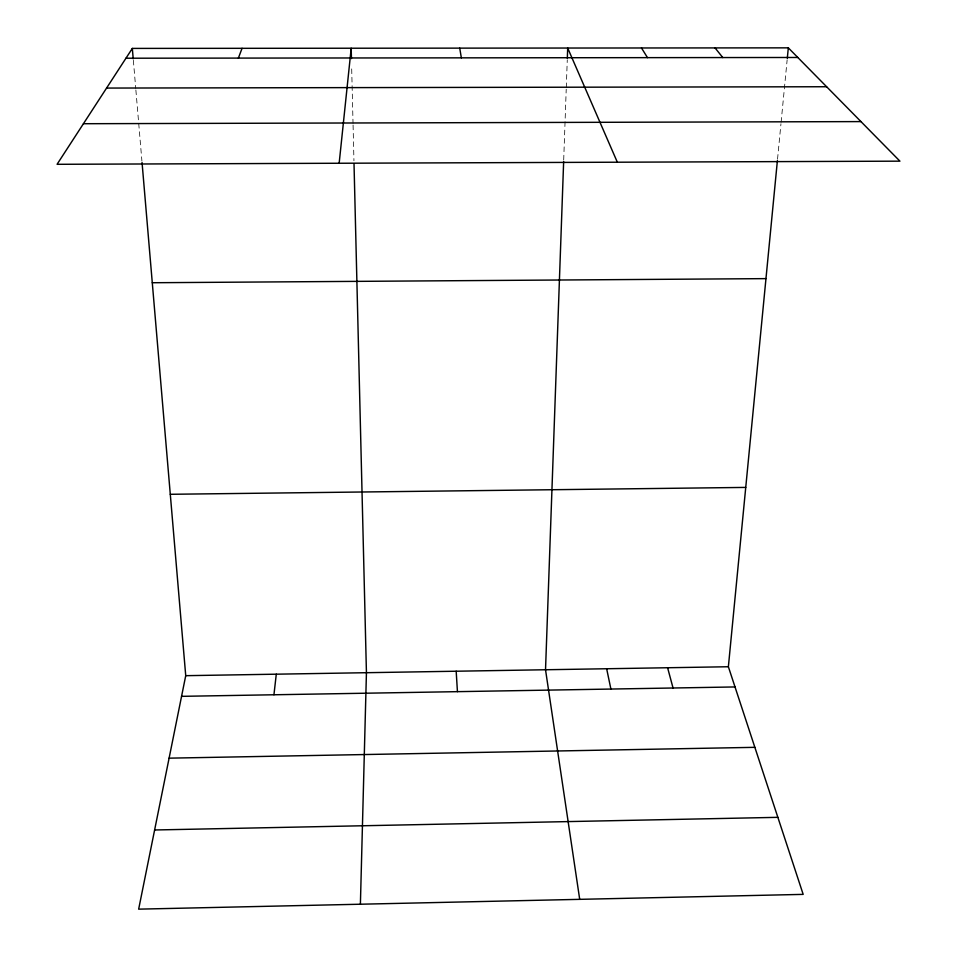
<?xml version="1.0" encoding="UTF-8"?>
<svg xmlns="http://www.w3.org/2000/svg" width="957" height="957" viewBox="0 0 957 957"><rect width="100%" height="100%" fill="white"/><g stroke="black" fill="none" stroke-linecap="round" stroke-linejoin="round"><path stroke-width="0.72" stroke-dasharray="4.79 3.59" d="M563.697 160.022L566.221 89.168M566.281 87.697L567.274 59.789M777.527 159.245L780.96 123.74M781.103 122.257L787.156 59.753M133.346 60.291L135.75 88.499M135.87 89.982L141.911 160.979M351.697 68.904L353.037 123.537M353.073 125.008L353.946 160.8"/><path stroke-width="1.44" d="M360.394 904.221L366.435 672.699L354.018 163.779M563.649 161.518L545.526 669.756L579.703 899.341M567.322 58.317L567.692 48.041L617.337 162.212M142.043 162.451L185.73 675.678L138.657 909.15L803.174 894.376L728.373 666.742L777.383 160.728M787.3 58.269L788.317 47.85L132.329 48.412L57.073 164.305L899.927 161.159L788.317 47.85M339.161 163.252L351.195 48.233L351.446 58.568M273.941 694.77L276.286 674.183M238.377 58.102L242.061 48.317M154.615 829.982L777.85 817.338M169.102 758.159L754.846 747.333M185.73 675.678L728.373 666.742M181.567 696.337L735 686.947M170.286 494.291L745.742 487.412M152.283 282.734L765.959 278.631M83.426 123.716L860.965 121.599M125.965 58.221L797.803 57.48M106.574 88.068L826.621 86.74M715.046 47.91L722.786 57.564M641.501 47.982L647.482 57.647M667.603 667.747L673.046 687.999M606.654 668.752L610.901 689.052M459.731 48.137L461.346 57.851M132.329 48.412L133.214 58.808M456.178 671.228L457.434 691.648"/></g></svg>
